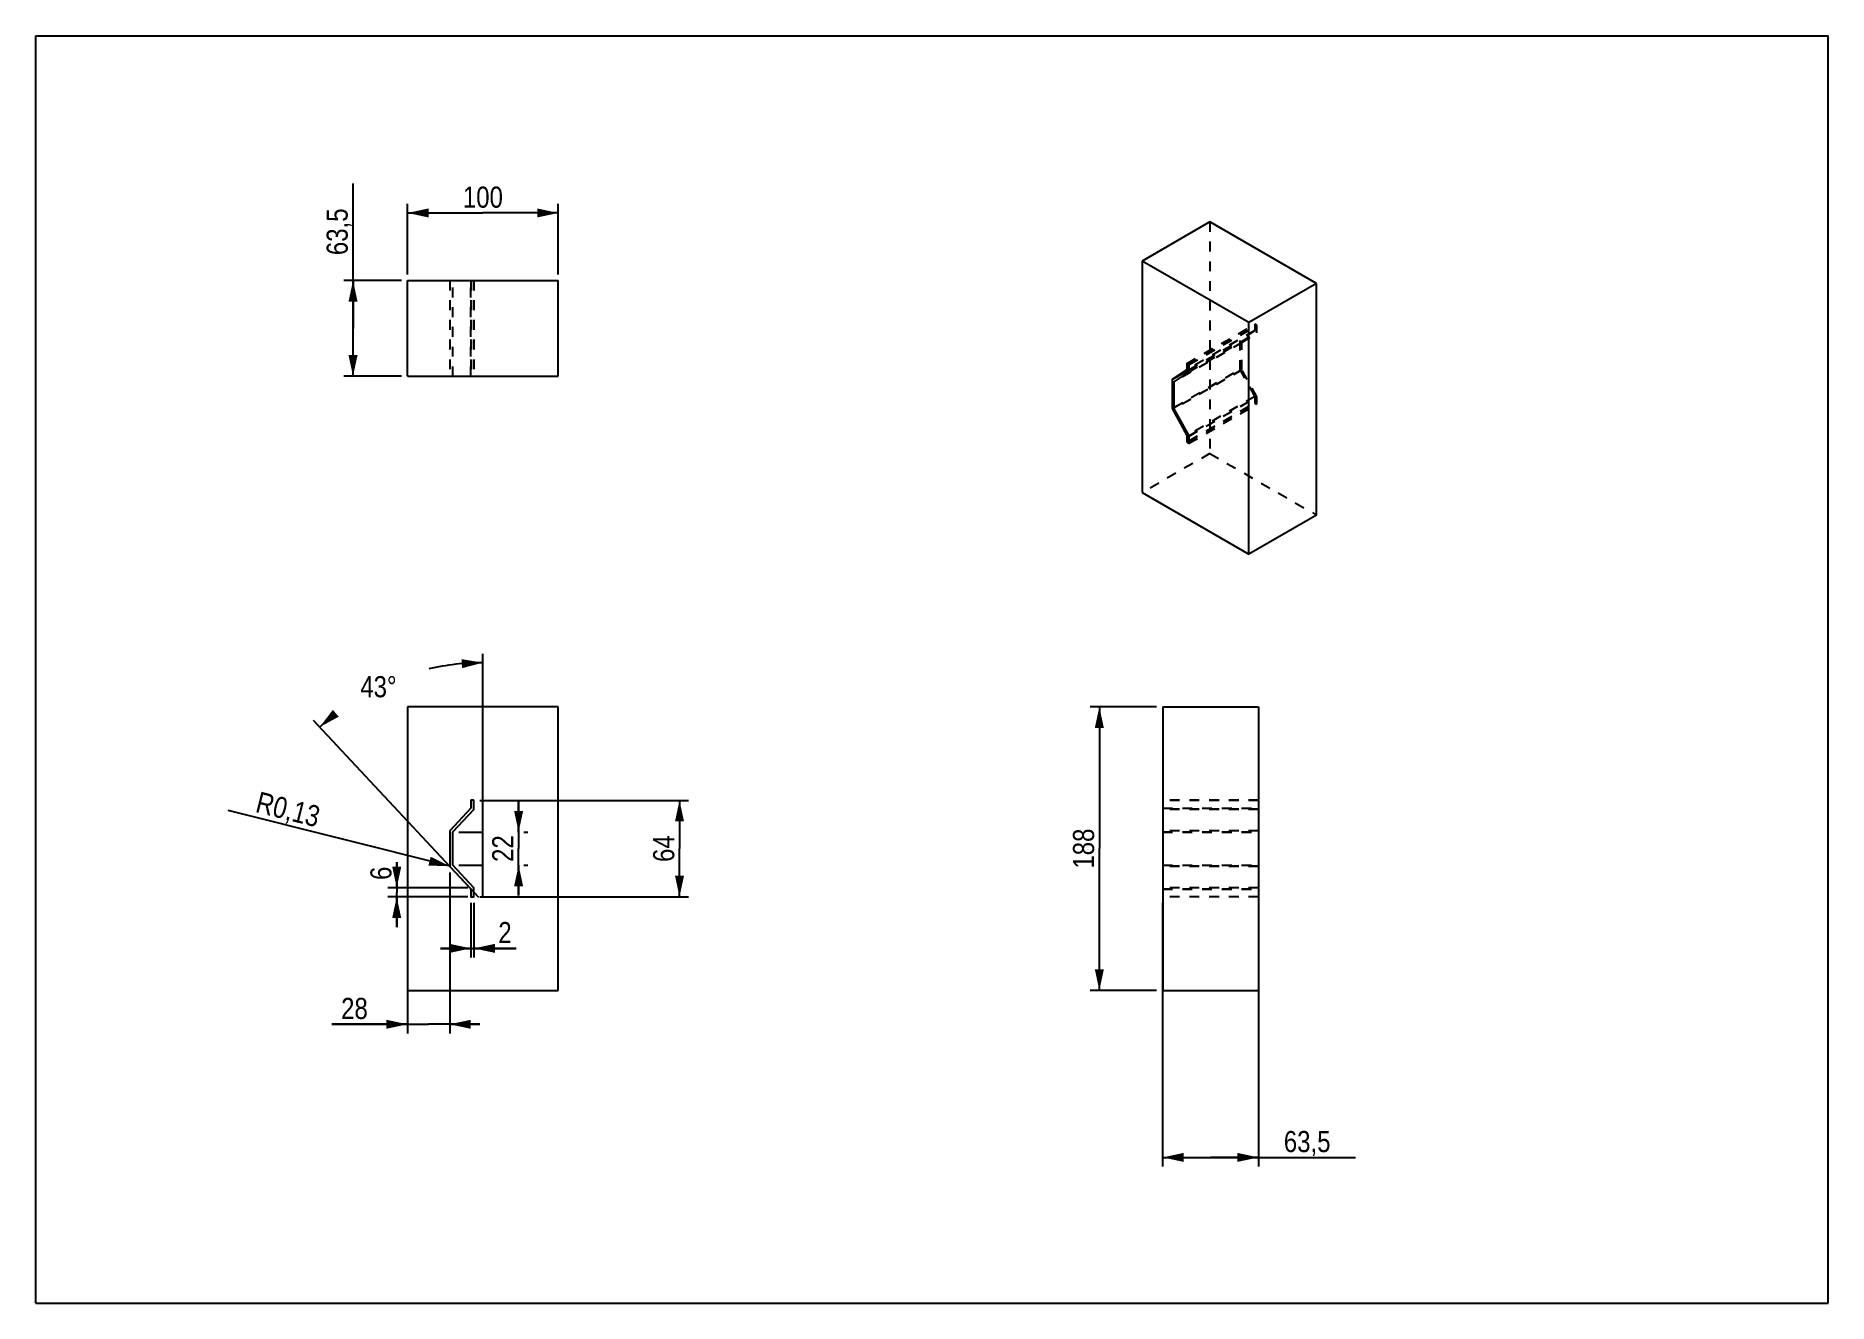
# Model space of a CAD drawing. Header units: millimetres. Extents: x 0 to 297, y 0 to 210.
import ezdxf

# ---------------------------------------------------------------- set-up
doc = ezdxf.new("R2010")
doc.units = ezdxf.units.MM
doc.header["$LTSCALE"] = 16.335
doc.linetypes.add('HIDDEN', pattern=[0.2, 0.1, -0.1])
doc.layers.get('0').update_dxf_attribs({"linetype": 'CONTINUOUS'})
doc.layers.add('DEFAULT_2', color=8, linetype='HIDDEN')
doc.styles.get("Standard").update_dxf_attribs({"font": 'txt', "width": 0.85})
doc.dimstyles.new('DIMSTYLE_1', dxfattribs={"dimtxt": 3.5, "dimasz": 3.5, "dimexe": 1.5, "dimexo": 1, "dimgap": 0.875, "dimtad": 1, "dimlfac": 4, "dimtxsty": 'STANDARD', "dimblk": '_FILLED', "dimblk1": '_FILLED', "dimblk2": '_FILLED', "dimcen": 0.09, "dimadec": 0, "dimazin": 0, "dimtp": 0.01, "dimtm": 0.01, "dimtfac": 1, "dimtofl": 0, "dimtmove": 0, "dimatfit": 3, "dimldrblk": '_FILLED', "dimfxl": 1, "dimtolj": 1, "dimarcsym": 0})
doc.dimstyles.new('DIMSTYLE_2', dxfattribs={"dimtxt": 3.5, "dimasz": 3.5, "dimexe": 1.5, "dimexo": 1, "dimtad": 0, "dimtih": 1, "dimtoh": 1, "dimlfac": 4, "dimtxsty": 'STANDARD', "dimblk": '_FILLED', "dimblk1": '_FILLED', "dimblk2": '_FILLED', "dimcen": 0.09, "dimadec": 0, "dimazin": 0, "dimtp": 0.5, "dimtm": 0.5, "dimtfac": 1, "dimtofl": 0, "dimtmove": 0, "dimatfit": 3, "dimldrblk": '_FILLED', "dimfxl": 1, "dimtolj": 1, "dimarcsym": 0})
doc.dimstyles.new('DIMSTYLE_3', dxfattribs={"dimtxt": 3.5, "dimasz": 3.5, "dimexe": 1.5, "dimexo": 1, "dimtad": 1, "dimlfac": 4, "dimtxsty": 'STANDARD', "dimblk": '_FILLED', "dimblk1": '_FILLED', "dimblk2": '_FILLED', "dimcen": 0.09, "dimadec": 0, "dimazin": 0, "dimtp": 0.01, "dimtm": 0.01, "dimtfac": 1, "dimtofl": 0, "dimtmove": 0, "dimatfit": 3, "dimldrblk": '_FILLED', "dimfxl": 1, "dimtolj": 1, "dimarcsym": 0})

# ---------------------------------------------------------------- blocks, each defined once
blk = doc.blocks.new('_FILLED')
at = {"color": 0, "linetype": 'BYBLOCK'}
blk.add_solid([(0, 0), (-1, 0.214), (-1, -0.214)], dxfattribs=at)
blk = doc.blocks.new('*D0')
at = {"color": 2, "linetype": 'CONTINUOUS'}
for p, q in [((80, 78.07), (80, 83.07)), ((80, 83.07), (80, 75.32)), ((70.08, 78.07), (73.87, 78.07)), ((80.87, 78.07), (81.5, 78.07)), ((80, 67.57), (80, 75.32)), ((70.08, 72.57), (73.87, 72.57)), ((80, 72.57), (80, 67.57)), ((80.87, 72.57), (81.5, 72.57))]:
    blk.add_line(p, q, dxfattribs=at)
at = {"color": 2, "linetype": 'CONTINUOUS', "xscale": 3.5, "yscale": 3.5, "zscale": 3.5}
for p, rotation in [((80, 78.07), 270), ((80, 72.57), 90)]:
    blk.add_blockref('_FILLED', p, dxfattribs=dict(at, rotation=rotation))
at = {"color": 2, "linetype": 'CONTINUOUS', "insert": (75.62, 75.32), "char_height": 3.5, "width": 5.95, "attachment_point": 2, "rotation": 90, "line_spacing_factor": 0.9}
blk.add_mtext('22', dxfattribs=at)
blk = doc.blocks.new('*D1')
at = {"color": 2, "linetype": 'CONTINUOUS'}
for p, q in [((59.8, 68.82), (59.8, 73.1)), ((59.8, 73.1), (59.8, 68.07)), ((71.58, 68.82), (58.3, 68.82)), ((71.58, 67.32), (58.3, 67.32)), ((59.8, 62.32), (59.8, 68.07)), ((59.8, 67.32), (59.8, 62.32))]:
    blk.add_line(p, q, dxfattribs=at)
at = {"color": 2, "linetype": 'CONTINUOUS', "xscale": 3.5, "yscale": 3.5, "zscale": 3.5}
for p, rotation in [((59.8, 68.82), 270), ((59.8, 67.32), 90)]:
    blk.add_blockref('_FILLED', p, dxfattribs=dict(at, rotation=rotation))
at = {"color": 2, "linetype": 'CONTINUOUS', "insert": (55.43, 70.12), "char_height": 3.5, "width": 2.975, "attachment_point": 1, "rotation": 90, "line_spacing_factor": 0.9}
blk.add_mtext('6', dxfattribs=at)
blk = doc.blocks.new('*D2')
at = {"color": 2, "linetype": 'CONTINUOUS'}
for p, q in [((74.08, 67.48), (74.08, 107.62)), ((73.39, 67.21), (46.02, 96.57))]:
    blk.add_line(p, q, dxfattribs=at)
for start, end in [(90, 103.0674), (130.3142, 133)]:
    blk.add_arc((74.08, 66.48), 39.64, start, end, dxfattribs=at)
for points in [[(70.61, 105.22), (74.08, 106.12), (70.55, 106.72)], [(49.22, 98.32), (47.04, 95.47), (50.19, 97.17)]]:
    blk.add_solid(points, dxfattribs=at)
at = {"color": 2, "linetype": 'CONTINUOUS', "insert": (56.77, 103.9), "char_height": 3.5, "width": 8.2833, "attachment_point": 2, "line_spacing_factor": 0.9}
blk.add_mtext('43\\Fgdt;{\\Fgdt;~}', dxfattribs=at)
blk = doc.blocks.new('*D3')
at = {"color": 2, "linetype": 'CONTINUOUS'}
for p, q in [((73.58, 83.32), (108.16, 83.32)), ((106.66, 83.32), (106.66, 75.32)), ((106.66, 67.32), (106.66, 75.32)), ((73.58, 67.32), (108.16, 67.32))]:
    blk.add_line(p, q, dxfattribs=at)
at = {"color": 2, "linetype": 'CONTINUOUS', "xscale": 3.5, "yscale": 3.5, "zscale": 3.5}
for p, rotation in [((106.66, 83.32), 90), ((106.66, 67.32), 270)]:
    blk.add_blockref('_FILLED', p, dxfattribs=dict(at, rotation=rotation))
at = {"color": 2, "linetype": 'CONTINUOUS', "insert": (102.29, 75.32), "char_height": 3.5, "width": 5.95, "attachment_point": 2, "rotation": 90, "line_spacing_factor": 0.9}
blk.add_mtext('64', dxfattribs=at)
blk = doc.blocks.new('*D4')
at = {"color": 2, "linetype": 'CONTINUOUS'}
for p, q in [((61.58, 71.38), (61.58, 44.71)), ((68.58, 71.38), (68.58, 44.71)), ((61.58, 46.21), (49.06, 46.21)), ((49.06, 46.21), (65.08, 46.21)), ((73.58, 46.21), (65.08, 46.21)), ((68.58, 46.21), (73.58, 46.21))]:
    blk.add_line(p, q, dxfattribs=at)
at = {"color": 2, "linetype": 'CONTINUOUS', "xscale": 3.5, "yscale": 3.5, "zscale": 3.5}
blk.add_blockref('_FILLED', (61.58, 46.21), dxfattribs=at)
at = {"color": 2, "linetype": 'CONTINUOUS', "xscale": 3.5, "yscale": 3.5, "zscale": 3.5, "rotation": 180}
blk.add_blockref('_FILLED', (68.58, 46.21), dxfattribs=at)
at = {"color": 2, "linetype": 'CONTINUOUS', "insert": (55.01, 50.59), "char_height": 3.5, "width": 5.95, "attachment_point": 3, "line_spacing_factor": 0.9}
blk.add_mtext('28', dxfattribs=at)
blk = doc.blocks.new('*D5')
at = {"color": 2, "linetype": 'CONTINUOUS'}
blk.add_line((68.64, 72.39), (31.88, 81.61), dxfattribs=at)
at = {"color": 2, "linetype": 'CONTINUOUS', "xscale": 3.5, "yscale": 3.5, "zscale": 3.5, "rotation": 345.9115532225}
blk.add_blockref('_FILLED', (68.64, 72.39), dxfattribs=at)
at = {"color": 2, "linetype": 'CONTINUOUS', "insert": (47.37, 82.23), "char_height": 3.5, "width": 14.875, "attachment_point": 3, "rotation": 345.9116, "line_spacing_factor": 0.9}
blk.add_mtext('R0,13', dxfattribs=at)
blk = doc.blocks.new('*D6')
at = {"color": 2, "linetype": 'CONTINUOUS'}
for p, q in [((72.08, 66.36), (72.08, 57.29)), ((72.58, 66.36), (72.58, 57.29)), ((72.08, 58.79), (67.08, 58.79)), ((67.08, 58.79), (72.33, 58.79)), ((79.61, 58.79), (72.33, 58.79)), ((72.58, 58.79), (79.61, 58.79))]:
    blk.add_line(p, q, dxfattribs=at)
at = {"color": 2, "linetype": 'CONTINUOUS', "xscale": 3.5, "yscale": 3.5, "zscale": 3.5}
blk.add_blockref('_FILLED', (72.08, 58.79), dxfattribs=at)
at = {"color": 2, "linetype": 'CONTINUOUS', "xscale": 3.5, "yscale": 3.5, "zscale": 3.5, "rotation": 180}
blk.add_blockref('_FILLED', (72.58, 58.79), dxfattribs=at)
at = {"color": 2, "linetype": 'CONTINUOUS', "insert": (76.63, 63.16), "char_height": 3.5, "width": 2.975, "attachment_point": 1, "line_spacing_factor": 0.9}
blk.add_mtext('2', dxfattribs=at)
blk = doc.blocks.new('*D7')
at = {"color": 2, "linetype": 'CONTINUOUS'}
for p, q in [((52.56, 161.52), (52.56, 185.56)), ((60.58, 169.46), (51.06, 169.46)), ((52.56, 169.46), (52.56, 161.52)), ((52.56, 153.59), (52.56, 161.52)), ((60.58, 153.59), (51.06, 153.59))]:
    blk.add_line(p, q, dxfattribs=at)
at = {"color": 2, "linetype": 'CONTINUOUS', "xscale": 3.5, "yscale": 3.5, "zscale": 3.5}
for p, rotation in [((52.56, 169.46), 90), ((52.56, 153.59), 270)]:
    blk.add_blockref('_FILLED', p, dxfattribs=dict(at, rotation=rotation))
at = {"color": 2, "linetype": 'CONTINUOUS', "insert": (48.18, 173.66), "char_height": 3.5, "width": 11.9, "attachment_point": 1, "rotation": 90, "line_spacing_factor": 0.9}
blk.add_mtext('63,5', dxfattribs=at)
blk = doc.blocks.new('*D8')
at = {"color": 2, "linetype": 'CONTINUOUS'}
for p, q in [((61.58, 170.46), (61.58, 182.15)), ((86.58, 170.46), (86.58, 182.15)), ((61.58, 180.65), (74.08, 180.65)), ((86.58, 180.65), (74.08, 180.65))]:
    blk.add_line(p, q, dxfattribs=at)
at = {"color": 2, "linetype": 'CONTINUOUS', "xscale": 3.5, "yscale": 3.5, "zscale": 3.5, "rotation": 180}
blk.add_blockref('_FILLED', (61.58, 180.65), dxfattribs=at)
at = {"color": 2, "linetype": 'CONTINUOUS', "xscale": 3.5, "yscale": 3.5, "zscale": 3.5}
blk.add_blockref('_FILLED', (86.58, 180.65), dxfattribs=at)
at = {"color": 2, "linetype": 'CONTINUOUS', "insert": (74.08, 185.02), "char_height": 3.5, "width": 8.925, "attachment_point": 2, "line_spacing_factor": 0.9}
blk.add_mtext('100', dxfattribs=at)
blk = doc.blocks.new('*D9')
at = {"color": 2, "linetype": 'CONTINUOUS'}
for p, q in [((185.72, 98.82), (174.73, 98.82)), ((176.23, 98.82), (176.23, 75.32)), ((176.23, 51.82), (176.23, 75.32)), ((185.72, 51.82), (174.73, 51.82))]:
    blk.add_line(p, q, dxfattribs=at)
at = {"color": 2, "linetype": 'CONTINUOUS', "xscale": 3.5, "yscale": 3.5, "zscale": 3.5}
for p, rotation in [((176.23, 98.82), 90), ((176.23, 51.82), 270)]:
    blk.add_blockref('_FILLED', p, dxfattribs=dict(at, rotation=rotation))
at = {"color": 2, "linetype": 'CONTINUOUS', "insert": (171.86, 75.32), "char_height": 3.5, "width": 8.925, "attachment_point": 2, "rotation": 90, "line_spacing_factor": 0.9}
blk.add_mtext('188', dxfattribs=at)
blk = doc.blocks.new('*D10')
at = {"color": 2, "linetype": 'CONTINUOUS'}
for p, q in [((186.72, 66.36), (186.72, 22.65)), ((202.6, 66.36), (202.6, 22.65)), ((186.72, 24.15), (194.66, 24.15)), ((202.6, 24.15), (194.66, 24.15)), ((194.66, 24.15), (218.7, 24.15))]:
    blk.add_line(p, q, dxfattribs=at)
at = {"color": 2, "linetype": 'CONTINUOUS', "xscale": 3.5, "yscale": 3.5, "zscale": 3.5, "rotation": 180}
blk.add_blockref('_FILLED', (186.72, 24.15), dxfattribs=at)
at = {"color": 2, "linetype": 'CONTINUOUS', "xscale": 3.5, "yscale": 3.5, "zscale": 3.5}
blk.add_blockref('_FILLED', (202.6, 24.15), dxfattribs=at)
at = {"color": 2, "linetype": 'CONTINUOUS', "insert": (206.8, 28.53), "char_height": 3.5, "width": 11.9, "attachment_point": 1, "line_spacing_factor": 0.9}
blk.add_mtext('63,5', dxfattribs=at)

msp = doc.modelspace()

# ---------------------------------------------------------------- linework, layer by layer
at = {"color": 7, "linetype": 'CONTINUOUS'}
for p, q in [((0, 0), (0, 210)), ((0, 210), (297, 210)), ((297, 0), (297, 210)), ((194.5531, 179.1678), (183.3278, 172.6869)), ((212.2308, 168.9618), (194.5531, 179.1678)), ((183.3278, 172.6869), (183.3278, 134.3113)), ((201.0055, 162.4809), (183.3278, 172.6869)), ((61.5755, 153.5874), (61.5755, 169.4624)), ((61.5755, 169.4624), (86.5755, 169.4624)), ((86.5755, 153.5874), (86.5755, 169.4624)), ((212.2308, 168.9618), (201.0055, 162.4809)), ((212.2308, 130.5862), (212.2308, 168.9618)), ((201.0055, 124.1053), (201.0055, 162.4809)), ((188.2776, 153.0349), (191.106, 154.6679)), ((188.2835, 153.0489), (191.106, 154.6784)), ((190.7465, 154.6768), (188.2835, 153.0489)), ((191.106, 154.8843), (190.7465, 154.6768)), ((190.7524, 155.7191), (190.7745, 155.7319)), ((190.7524, 155.7191), (190.7524, 154.6907)), ((191.106, 154.8949), (190.7524, 154.6907)), ((191.0839, 155.5533), (190.7745, 155.7319)), ((191.106, 154.3258), (191.106, 155.515)), ((61.5755, 153.5874), (86.5755, 153.5874)), ((188.2776, 153.0349), (188.2776, 148.248)), ((188.6333, 148.2007), (188.6333, 152.6714)), ((188.6392, 152.6854), (191.1001, 154.3118)), ((188.2776, 148.248), (188.6333, 148.4534)), ((188.2835, 148.2272), (188.6333, 148.4291)), ((188.2835, 148.2272), (190.7465, 143.7553)), ((191.1001, 143.712), (188.6392, 148.1799)), ((190.9967, 143.8997), (190.7465, 143.7553)), ((191.0068, 143.8813), (190.7524, 143.7345)), ((190.7524, 143.7345), (190.7524, 142.7061)), ((190.7524, 142.7061), (191.106, 142.9102)), ((190.7745, 142.6678), (191.106, 142.8592)), ((190.7745, 142.6678), (191.0839, 142.4892)), ((191.106, 142.502), (191.106, 143.6912)), ((191.0839, 142.4892), (191.106, 142.502)), ((183.3278, 134.3113), (201.0055, 124.1053)), ((212.2308, 130.5862), (201.0055, 124.1053)), ((61.5755, 98.8244), (61.5755, 51.8244)), ((86.5755, 98.8244), (61.5755, 98.8244)), ((86.5755, 51.8244), (86.5755, 98.8244)), ((186.7245, 98.8244), (186.7245, 51.8244)), ((186.7245, 98.8244), (202.5995, 98.8244)), ((202.5995, 98.8244), (202.5995, 51.8244)), ((72.0755, 83.2932), (72.0755, 82.0337)), ((72.5443, 83.3244), (72.1068, 83.3244)), ((72.5755, 81.8367), (72.5755, 83.2932)), ((72.0671, 82.0124), (68.5839, 78.2771)), ((69.087, 78.0834), (72.5671, 81.8154)), ((68.5755, 78.2558), (68.5755, 72.3931)), ((69.0786, 72.5867), (69.0786, 78.0621)), ((68.5839, 72.3718), (72.0671, 68.6365)), ((72.5671, 68.8334), (69.087, 72.5654)), ((72.0755, 68.6152), (72.0755, 67.3557)), ((72.5755, 67.3557), (72.5755, 68.8121)), ((72.1068, 67.3244), (72.5443, 67.3244)), ((61.5755, 51.8244), (86.5755, 51.8244)), ((186.7245, 51.8244), (202.5995, 51.8244)), ((0, 0), (297, 0))]:
    msp.add_line(p, q, dxfattribs=at)
for centre, start, end in [((72.1068, 83.2932), 90, 180), ((72.5443, 83.2932), 0, 90), ((72.0443, 82.0337), 317, 360), ((72.5443, 81.8367), 317, 360), ((68.6068, 78.2558), 137, 180), ((69.1099, 78.0621), 137, 180), ((68.6068, 72.3931), 180, 223), ((69.1099, 72.5867), 180, 223), ((72.0443, 68.6152), 0, 43), ((72.5443, 68.8121), 0, 43), ((72.1068, 67.3557), 180, 270), ((72.5443, 67.3557), 270, 360)]:
    msp.add_arc(centre, 0.0312, start, end, dxfattribs=at)
for points in [[(190.7524, 154.6907), (190.7524, 154.6857), (190.7507, 154.6795), (190.7465, 154.6768)], [(190.7524, 155.7191), (190.7524, 155.7243), (190.7544, 155.7308), (190.7589, 155.7334)], [(190.7635, 155.7348), (190.7673, 155.7351), (190.7712, 155.7338), (190.7745, 155.7319)], [(191.0839, 155.5533), (191.0967, 155.5459), (191.106, 155.5297), (191.106, 155.515)], [(188.2835, 153.0489), (188.2793, 153.0461), (188.2776, 153.04), (188.2776, 153.0349)], [(188.6333, 152.6714), (188.6333, 152.6765), (188.635, 152.6826), (188.6392, 152.6854)], [(191.1001, 154.3118), (191.1043, 154.3146), (191.106, 154.3207), (191.106, 154.3258)], [(188.2776, 148.248), (188.2776, 148.2408), (188.28, 148.2335), (188.2835, 148.2272)], [(188.6392, 148.1799), (188.6357, 148.1862), (188.6333, 148.1935), (188.6333, 148.2007)], [(190.7465, 143.7553), (190.75, 143.749), (190.7524, 143.7417), (190.7524, 143.7345)], [(190.7745, 142.6678), (190.7618, 142.6752), (190.7524, 142.6914), (190.7524, 142.7061)], [(191.106, 143.6912), (191.106, 143.6984), (191.1035, 143.7057), (191.1001, 143.712)], [(191.0995, 142.4877), (191.095, 142.485), (191.0884, 142.4866), (191.0839, 142.4892)], [(191.106, 142.502), (191.106, 142.4967), (191.1041, 142.4903), (191.0995, 142.4877)]]:
    msp.add_open_spline(points, degree=3, dxfattribs=at)
msp.add_open_spline([(190.7589, 155.7334), (190.7596, 155.7338), (190.7611, 155.7345), (190.7627, 155.7347), (190.7635, 155.7348)], degree=3, knots=[0, 0, 0, 0, 0.49154374, 1, 1, 1, 1], dxfattribs=at)
at = {"layer": 'DEFAULT_2', "color": 8, "linetype": 'HIDDEN'}
for p, q in [((194.5531, 179.1678), (194.5531, 140.7922)), ((68.5755, 169.4624), (68.5755, 153.5874)), ((68.5839, 169.4624), (68.5839, 153.5874)), ((69.0786, 153.5874), (69.0786, 169.4624)), ((69.087, 153.5874), (69.087, 169.4624)), ((72.0671, 153.5874), (72.0671, 169.4624)), ((72.0755, 169.4624), (72.0755, 153.5874)), ((72.1068, 169.4624), (72.1068, 153.5874)), ((72.5443, 169.4624), (72.5443, 153.5874)), ((72.5671, 169.4624), (72.5671, 153.5874)), ((72.5755, 169.4624), (72.5755, 153.5874)), ((190.7589, 155.7334), (201.9842, 162.2143)), ((190.7745, 155.7319), (201.9998, 162.2127)), ((191.0839, 155.5533), (202.3092, 162.0341)), ((191.1001, 154.3118), (202.3253, 160.7927)), ((191.106, 155.515), (202.3313, 161.9959)), ((201.9777, 161.1716), (191.106, 154.8949)), ((201.9718, 161.1576), (191.106, 154.8843)), ((191.106, 154.3258), (202.3313, 160.8067)), ((201.9718, 161.1576), (199.5088, 159.5297)), ((199.8645, 159.1662), (202.3253, 160.7927)), ((201.9777, 162.2), (201.9777, 161.1716)), ((202.3092, 162.0341), (201.9998, 162.2127)), ((202.3313, 160.8067), (202.3313, 161.9959)), ((199.8585, 159.1523), (188.6333, 152.6714)), ((199.8645, 159.1662), (188.6392, 152.6854)), ((191.106, 154.6784), (199.5088, 159.5297)), ((191.106, 154.6679), (199.5028, 159.5158)), ((199.5028, 159.5158), (199.5028, 154.7289)), ((199.8585, 154.6816), (199.8585, 159.1523)), ((188.6333, 148.4534), (199.5028, 154.7289)), ((188.6333, 148.4291), (199.5088, 154.708)), ((199.8585, 154.6816), (188.6333, 148.2007)), ((199.8645, 154.6608), (188.6392, 148.1799)), ((199.5088, 154.708), (201.9718, 150.2362)), ((202.3253, 150.1929), (199.8645, 154.6608)), ((201.9718, 150.2362), (190.9967, 143.8997)), ((201.9777, 150.2153), (191.0068, 143.8813)), ((191.0995, 142.4877), (202.3248, 148.9685)), ((191.1001, 143.712), (202.3253, 150.1929)), ((191.106, 143.6912), (202.3313, 150.172)), ((191.106, 142.9102), (201.9777, 149.187)), ((191.106, 142.8592), (201.9998, 149.1487)), ((191.106, 142.502), (202.3313, 148.9828)), ((201.9777, 150.2153), (201.9777, 149.187)), ((201.9998, 149.1487), (202.3092, 148.9701)), ((202.3313, 148.9828), (202.3313, 150.172)), ((194.5531, 140.7922), (183.3278, 134.3113)), ((194.5531, 140.7922), (212.2308, 130.5862)), ((202.5995, 83.3244), (186.7245, 83.3244)), ((202.5995, 83.2932), (186.7245, 83.2932)), ((186.7245, 82.0337), (202.5995, 82.0337)), ((186.7245, 82.0124), (202.5995, 82.0124)), ((202.5995, 81.8367), (186.7245, 81.8367)), ((202.5995, 81.8154), (186.7245, 81.8154)), ((202.5995, 78.2771), (186.7245, 78.2771)), ((202.5995, 78.2558), (186.7245, 78.2558)), ((186.7245, 78.0834), (202.5995, 78.0834)), ((186.7245, 78.0621), (202.5995, 78.0621)), ((186.7245, 72.5867), (202.5995, 72.5867)), ((186.7245, 72.5654), (202.5995, 72.5654)), ((202.5995, 72.3931), (186.7245, 72.3931)), ((202.5995, 72.3718), (186.7245, 72.3718)), ((202.5995, 68.8334), (186.7245, 68.8334)), ((202.5995, 68.8121), (186.7245, 68.8121)), ((186.7245, 68.6365), (202.5995, 68.6365)), ((186.7245, 68.6152), (202.5995, 68.6152)), ((202.5995, 67.3557), (186.7245, 67.3557)), ((202.5995, 67.3244), (186.7245, 67.3244))]:
    msp.add_line(p, q, dxfattribs=at)
for points in [[(201.9718, 161.1576), (201.976, 161.1604), (201.9777, 161.1665), (201.9777, 161.1716)], [(201.9842, 162.2143), (201.9796, 162.2117), (201.9777, 162.2052), (201.9777, 162.2)], [(201.9998, 162.2127), (201.9953, 162.2154), (201.9887, 162.2169), (201.9842, 162.2143)], [(202.3313, 161.9959), (202.3313, 162.0106), (202.3219, 162.0268), (202.3092, 162.0341)], [(202.3313, 160.8067), (202.3313, 160.8016), (202.3295, 160.7955), (202.3253, 160.7927)], [(199.5028, 159.5158), (199.5028, 159.5208), (199.5045, 159.527), (199.5088, 159.5297)], [(199.8645, 159.1662), (199.8603, 159.1635), (199.8585, 159.1573), (199.8585, 159.1523)], [(199.5088, 154.708), (199.5053, 154.7144), (199.5028, 154.7216), (199.5028, 154.7289)], [(199.8585, 154.6816), (199.8585, 154.6744), (199.861, 154.6671), (199.8645, 154.6608)], [(201.9777, 150.2153), (201.9777, 150.2226), (201.9753, 150.2298), (201.9718, 150.2362)], [(201.9777, 149.187), (201.9777, 149.1722), (201.987, 149.1561), (201.9998, 149.1487)], [(202.3092, 148.9701), (202.3137, 148.9675), (202.3203, 148.9659), (202.3248, 148.9685)], [(202.3248, 148.9685), (202.3293, 148.9712), (202.3313, 148.9776), (202.3313, 148.9828)], [(202.3253, 150.1929), (202.3288, 150.1865), (202.3313, 150.1793), (202.3313, 150.172)]]:
    msp.add_open_spline(points, degree=3, dxfattribs=at)

# ---------------------------------------------------------------- dimensions: what is measured, and where the dimension line sits
at = {"color": 2, "linetype": 'CONTINUOUS'}
for base, p1, p2, angle, picture, middle in [((52.5584, 169.4624), (61.5755, 153.5874), (61.5755, 169.4624), 90, '*D7', (52.5584, 179.7054)), ((176.2336, 51.8244), (186.7245, 98.8244), (186.7245, 51.8244), 270, '*D9', (176.2336, 75.7893)), ((106.6613, 67.3244), (72.5755, 83.3244), (72.5755, 67.3244), 270, '*D3', (106.6613, 75.4174)), ((79.9998, 72.5744), (69.0786, 78.0744), (69.0786, 72.5744), 270, '*D0', (79.9998, 75.3244)), ((61.5755, 46.2148), (68.5755, 72.3808), (61.5755, 72.3808), 180, '*D4', (52.1329, 46.2148)), ((59.8013, 67.3244), (72.5755, 68.8244), (72.5755, 67.3244), 270, '*D1', (59.8013, 71.6079)), ((72.0755, 58.786), (72.5755, 67.3557), (72.0755, 67.3557), 180, '*D6', (78.1221, 58.786)), ((186.7245, 24.1521), (202.5995, 67.3557), (186.7245, 67.3557), 180, '*D10', (212.8425, 24.1521))]:
    dim = msp.add_linear_dim(base=base, p1=p1, p2=p2, angle=angle, dimstyle='DIMSTYLE_1', dxfattribs=at)
    dim.commit()
    dim.dimension.update_dxf_attribs({"geometry": picture, "text_midpoint": middle, "dimtype": 160})
dim = msp.add_linear_dim(base=(86.5755, 180.6487), p1=(61.5755, 169.4624), p2=(86.5755, 169.4624), dimstyle='DIMSTYLE_1', dxfattribs=at)
dim.commit()
dim.dimension.update_dxf_attribs({"geometry": '*D8', "text_midpoint": (74.4474, 180.6487), "dimtype": 160})
dim = msp.add_angular_dim_2l(base=(59.5478, 103.3636), line1=((74.0755, 66.0863), (74.0755, 66.4827)), line2=((74.3459, 66.1928), (74.0755, 66.4827)), dimstyle='DIMSTYLE_2', dxfattribs=at)
dim.commit()
dim.dimension.update_dxf_attribs({"geometry": '*D2', "text_midpoint": (56.7716, 102.1455), "dimtype": 162})
dim = msp.add_radius_dim(center=(68.60679, 72.39307), mpoint=(68.6371, 72.38546), text='R<>', dimstyle='DIMSTYLE_3', override={"dimpost": '<>'}, dxfattribs=at)
dim.commit()
dim.dimension.update_dxf_attribs({"geometry": '*D5', "text_midpoint": (39.72919, 82.34684), "dimtype": 164})

doc.saveas('drawing.dxf')
